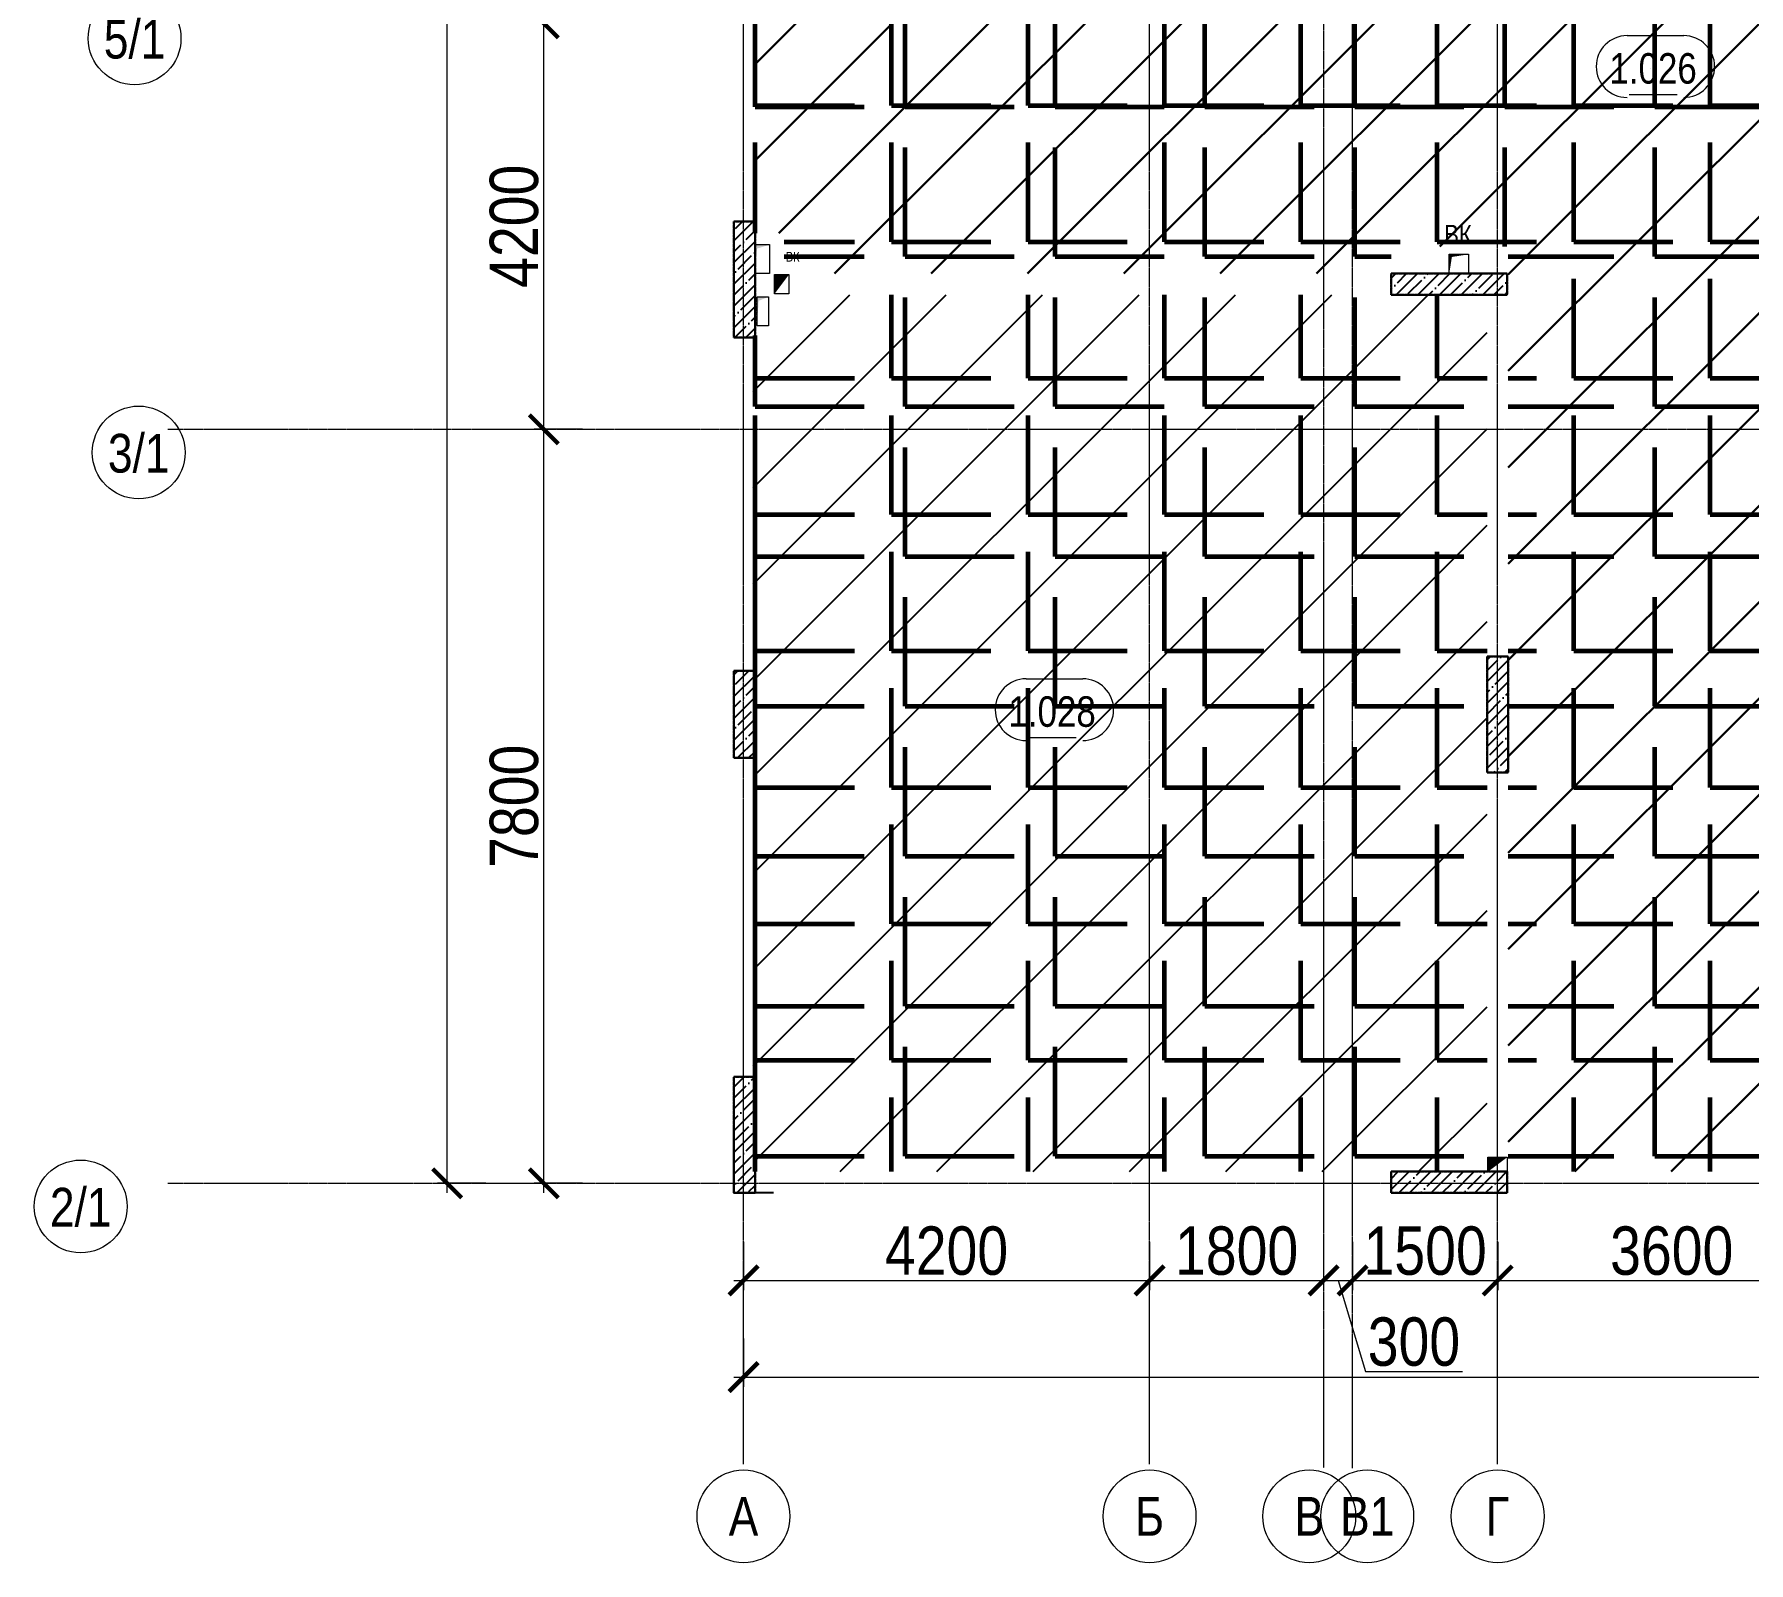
# Model space of a CAD drawing. Header units: millimetres. Extents: x -65509 to 912790, y 446 to 713294.
# Drawn here: x -7455 to 10276, y 446 to 16257 of the extents above; entities that cross this region are included whole.
import ezdxf
from ezdxf.enums import TextEntityAlignment as Align

# ---------------------------------------------------------------- set-up
doc = ezdxf.new("R2010")
doc.units = ezdxf.units.MM
doc.linetypes.add('CENTER2', pattern=[28.575, 19.05, -3.175, 3.175, -3.175])
doc.linetypes.add('HIDDEN2', pattern=[4.7625, 3.175, -1.5875])
doc.layers.get('Defpoints').update_dxf_attribs({"color": 250})
doc.layers.add('1.1) Нал. пол 1 вып. классы в 1 блоке', color=5, linetype='Continuous')
for name, color, linetype, lineweight in [('8.1) Нал. пол 8 вып.', 190, 'Continuous', 30), ('8.2) Линолеум 8 вып', 90, 'Continuous', 60), ('9.1) Линолеум 9  9.2 Инв', 3, 'Continuous', 60), ('АР_Area', 250, 'Continuous', 5), ('АР_Колонны', 250, 'Continuous', 30), ('АР_Стены ЖБ', 250, 'Continuous', 35), ('АР_Штриховка', 250, 'Continuous', 0), ('ВК_Шахты', 250, 'Continuous', 9), ('КМ_Фахверки_марка', 250, 'Continuous', 25), ('КМ_Фахверки_марка для кладочных', 250, 'Continuous', 25), ('Марка окна', 250, 'Continuous', 25), ('ОВ_Отопление', 250, 'Continuous', 5), ('РД_Оси_100', 250, 'Continuous', 0), ('РД_Оси_размер', 250, 'Continuous', 0), ('РД_Размеры КП', 250, 'Continuous', 25)]:
    doc.layers.add(name, color=color, linetype=linetype, lineweight=lineweight)
doc.styles.add('style1', font='ARIALN.TTF')
doc.styles.add('ккк', font='isocpeur.ttf', dxfattribs={"width": 0.85, "oblique": 15})
doc.dimstyles.new('Dim100_ареал', dxfattribs={"dimscale": 100, "dimtxt": 2.5, "dimasz": 1, "dimexe": 1, "dimexo": 1, "dimgap": 0.5, "dimtad": 1, "dimzin": 12, "dimdsep": 46, "dimtxsty": 'style1', "dimblk": 'ARCHTICK', "dimcen": 1, "dimdle": 1, "dimclrd": 256, "dimclre": 256, "dimaunit": 1, "dimadec": 0, "dimazin": 3, "dimtfac": 1, "dimtmove": 1, "dimatfit": 3, "dimldrblk": 'OPEN30', "dimfxl": 4, "dimfxlon": 1, "dimtolj": 1, "dimtzin": 0, "dimlwd": 9, "dimlwe": 9, "dimarcsym": 0})
pattern_1 = [(45, (-120, -9128.87), (-112.2532, 112.2532), []), (45, (-7.75, -9128.87), (-112.2532, 112.2532), [198.4375, -39.6875, 0, -39.6875])]
pattern_2 = [(45, (-120, -9128.87), (-112.2532, 112.2532), []), (45, (-7.75, -9128.87), (-112.2532, 112.2532), [198.4375, -39.6875, 0, -39.6875])]
pattern_3 = [(0, (0, 0), (0, 1550.67), [1127.76, -422.91]), (90, (0, 0), (-1550.67, 9e-14), [1127.76, -422.91])]
pattern_4 = [(0, (0, 0), (0, 1410.97), [1026.16, -384.81]), (90, (0, 0), (-1410.97, 9e-14), [1026.16, -384.81])]

# ---------------------------------------------------------------- blocks, each defined once
blk = doc.blocks.new('otv')
at = {"linetype": 'Continuous'}
blk.add_lwpolyline([(0, -1), (0, 0), (1, 0), (1, -1)], close=True, dxfattribs=at)
blk.add_solid([(0, -1), (0, 0), (0.135, -0.137), (1, 0)], dxfattribs=at)
blk = doc.blocks.new('otv_в_стене')
at = {"linetype": 'Continuous'}
blk.add_lwpolyline([(0, -1), (0, 0), (1, 0), (1, -1)], close=True, dxfattribs=at)
blk.add_solid([(0, -1), (0, 0), (0.5, -0.5), (1, 0)], dxfattribs=at)
blk = doc.blocks.new('_ArchTick')
at = {"color": 0, "linetype": 'ByBlock', "const_width": 0.15}
blk.add_lwpolyline([(-0.5, -0.5), (0.5, 0.5)], dxfattribs=at)
blk = doc.blocks.new('*D73')
at = {"layer": 'Defpoints', "color": 0, "transparency": 16777216}
for p in [(1195653, 135908), (1199853, 135908), (1199853, 134908)]:
    blk.add_point(p, dxfattribs=at)
at = {"layer": 'РД_Оси_размер', "lineweight": 9, "transparency": 16777216}
for p, q in [((1195653, 135308), (1195653, 134808)), ((1199853, 135308), (1199853, 134808)), ((1195553, 134908), (1199953, 134908))]:
    blk.add_line(p, q, dxfattribs=at)
at = {"layer": 'РД_Оси_размер', "lineweight": 9, "transparency": 16777216, "xscale": 300, "yscale": 300, "zscale": 300, "rotation": 180}
blk.add_blockref('_ArchTick', (1195653, 134908), dxfattribs=at)
at = {"layer": 'РД_Оси_размер', "lineweight": 9, "transparency": 16777216, "xscale": 300, "yscale": 300, "zscale": 300}
blk.add_blockref('_ArchTick', (1199853, 134908), dxfattribs=at)
at = {"layer": 'РД_Оси_размер', "color": 0, "transparency": 16777216, "insert": (1197753, 135213), "char_height": 500, "attachment_point": 5, "style": 'style1'}
blk.add_mtext('\\A1;4200', dxfattribs=at)
blk = doc.blocks.new('_Open30')
at = {"color": 0, "linetype": 'ByBlock', "lineweight": -2}
for p, q in [((-1, 0.268), (0, 0)), ((0, 0), (-1, -0.268)), ((0, 0), (-1, 0))]:
    blk.add_line(p, q, dxfattribs=at)
blk = doc.blocks.new('A-iden')
at = {"linetype": 'Continuous', "lineweight": 5}
blk.add_circle((0, -4), 3, dxfattribs=at)
at = {"color": 0, "linetype": 'Continuous', "lineweight": 20, "style": 'ккк', "width": 0.85}
blk.add_attdef('ID', text='', height=8, dxfattribs=at).set_placement((0.31, -3.85), align=Align.MIDDLE_CENTER)
blk = doc.blocks.new('*D45')
at = {"layer": 'Defpoints', "color": 0, "transparency": 16777216}
for p in [(1199853, 135908), (1201653, 135908), (1201653, 134908)]:
    blk.add_point(p, dxfattribs=at)
at = {"layer": 'РД_Оси_размер', "lineweight": 9, "transparency": 16777216}
for p, q in [((1199853, 135308), (1199853, 134808)), ((1201653, 135308), (1201653, 134808)), ((1199753, 134908), (1201753, 134908))]:
    blk.add_line(p, q, dxfattribs=at)
at = {"layer": 'РД_Оси_размер', "lineweight": 9, "transparency": 16777216, "xscale": 300, "yscale": 300, "zscale": 300, "rotation": 180}
blk.add_blockref('_ArchTick', (1199853, 134908), dxfattribs=at)
at = {"layer": 'РД_Оси_размер', "lineweight": 9, "transparency": 16777216, "xscale": 300, "yscale": 300, "zscale": 300}
blk.add_blockref('_ArchTick', (1201653, 134908), dxfattribs=at)
at = {"layer": 'РД_Оси_размер', "color": 0, "transparency": 16777216, "insert": (1200753, 135213), "char_height": 500, "attachment_point": 5, "style": 'style1'}
blk.add_mtext('\\A1;1800', dxfattribs=at)
blk = doc.blocks.new('*D46')
at = {"layer": 'Defpoints', "color": 0, "transparency": 16777216}
for p in [(1201653, 135908), (1201953, 135908), (1201953, 134908)]:
    blk.add_point(p, dxfattribs=at)
at = {"layer": 'РД_Оси_размер', "lineweight": 9, "transparency": 16777216}
for p, q in [((1201653, 135308), (1201653, 134808)), ((1201953, 135308), (1201953, 134808)), ((1201553, 134908), (1202053, 134908)), ((1201803, 134908), (1202085, 133967)), ((1202085, 133967), (1203090, 133967))]:
    blk.add_line(p, q, dxfattribs=at)
at = {"layer": 'РД_Оси_размер', "lineweight": 9, "transparency": 16777216, "xscale": 300, "yscale": 300, "zscale": 300, "rotation": 180}
blk.add_blockref('_ArchTick', (1201653, 134908), dxfattribs=at)
at = {"layer": 'РД_Оси_размер', "lineweight": 9, "transparency": 16777216, "xscale": 300, "yscale": 300, "zscale": 300}
blk.add_blockref('_ArchTick', (1201953, 134908), dxfattribs=at)
at = {"layer": 'РД_Оси_размер', "color": 0, "transparency": 16777216, "insert": (1202587, 134272), "char_height": 500, "attachment_point": 5, "style": 'style1'}
blk.add_mtext('\\A1;300', dxfattribs=at)
blk = doc.blocks.new('*D47')
at = {"layer": 'Defpoints', "color": 0, "transparency": 16777216}
for p in [(1201953, 135908), (1203453, 135908), (1203453, 134908)]:
    blk.add_point(p, dxfattribs=at)
at = {"layer": 'РД_Оси_размер', "lineweight": 9, "transparency": 16777216}
for p, q in [((1201953, 135308), (1201953, 134808)), ((1203453, 135308), (1203453, 134808)), ((1201853, 134908), (1203553, 134908))]:
    blk.add_line(p, q, dxfattribs=at)
at = {"layer": 'РД_Оси_размер', "lineweight": 9, "transparency": 16777216, "xscale": 300, "yscale": 300, "zscale": 300, "rotation": 180}
blk.add_blockref('_ArchTick', (1201953, 134908), dxfattribs=at)
at = {"layer": 'РД_Оси_размер', "lineweight": 9, "transparency": 16777216, "xscale": 300, "yscale": 300, "zscale": 300}
blk.add_blockref('_ArchTick', (1203453, 134908), dxfattribs=at)
at = {"layer": 'РД_Оси_размер', "color": 0, "transparency": 16777216, "insert": (1202703, 135213), "char_height": 500, "attachment_point": 5, "style": 'style1'}
blk.add_mtext('\\A1;1500', dxfattribs=at)
blk = doc.blocks.new('*D48')
at = {"layer": 'Defpoints', "color": 0, "transparency": 16777216}
for p in [(1203453, 135908), (1207053, 135908), (1207053, 134908)]:
    blk.add_point(p, dxfattribs=at)
at = {"layer": 'РД_Оси_размер', "lineweight": 9, "transparency": 16777216}
for p, q in [((1203453, 135308), (1203453, 134808)), ((1207053, 135308), (1207053, 134808)), ((1203353, 134908), (1207153, 134908))]:
    blk.add_line(p, q, dxfattribs=at)
at = {"layer": 'РД_Оси_размер', "lineweight": 9, "transparency": 16777216, "xscale": 300, "yscale": 300, "zscale": 300, "rotation": 180}
blk.add_blockref('_ArchTick', (1203453, 134908), dxfattribs=at)
at = {"layer": 'РД_Оси_размер', "lineweight": 9, "transparency": 16777216, "xscale": 300, "yscale": 300, "zscale": 300}
blk.add_blockref('_ArchTick', (1207053, 134908), dxfattribs=at)
at = {"layer": 'РД_Оси_размер', "color": 0, "transparency": 16777216, "insert": (1205253, 135213), "char_height": 500, "attachment_point": 5, "style": 'style1'}
blk.add_mtext('\\A1;3600', dxfattribs=at)
blk = doc.blocks.new('*D62')
at = {"layer": 'Defpoints', "color": 0, "transparency": 16777216}
for p in [(1193587, 143713), (1194587, 143713), (1194322, 135913)]:
    blk.add_point(p, dxfattribs=at)
at = {"layer": 'РД_Оси_размер', "lineweight": 9, "transparency": 16777216}
for p, q in [((1193587, 135813), (1193587, 143813)), ((1193987, 143713), (1193487, 143713)), ((1193987, 135913), (1193487, 135913))]:
    blk.add_line(p, q, dxfattribs=at)
at = {"layer": 'РД_Оси_размер', "lineweight": 9, "transparency": 16777216, "xscale": 300, "yscale": 300, "zscale": 300}
for p, rotation in [((1193587, 143713), 90), ((1193587, 135913), 270)]:
    blk.add_blockref('_ArchTick', p, dxfattribs=dict(at, rotation=rotation))
at = {"layer": 'РД_Оси_размер', "color": 0, "transparency": 16777216, "insert": (1193282, 139813), "char_height": 500, "attachment_point": 5, "rotation": 90, "style": 'style1'}
blk.add_mtext('\\A1;7800', dxfattribs=at)
blk = doc.blocks.new('*D63')
at = {"layer": 'Defpoints', "color": 0, "transparency": 16777216}
for p in [(1193587, 147913), (1194587, 147913), (1194587, 143713)]:
    blk.add_point(p, dxfattribs=at)
at = {"layer": 'РД_Оси_размер', "lineweight": 9, "transparency": 16777216}
for p, q in [((1193987, 147913), (1193487, 147913)), ((1193587, 143613), (1193587, 148013)), ((1193987, 143713), (1193487, 143713))]:
    blk.add_line(p, q, dxfattribs=at)
at = {"layer": 'РД_Оси_размер', "lineweight": 9, "transparency": 16777216, "xscale": 300, "yscale": 300, "zscale": 300}
for p, rotation in [((1193587, 147913), 90), ((1193587, 143713), 270)]:
    blk.add_blockref('_ArchTick', p, dxfattribs=dict(at, rotation=rotation))
at = {"layer": 'РД_Оси_размер', "color": 0, "transparency": 16777216, "insert": (1193282, 145813), "char_height": 500, "attachment_point": 5, "rotation": 90, "style": 'style1'}
blk.add_mtext('\\A1;4200', dxfattribs=at)
blk = doc.blocks.new('*D64')
at = {"layer": 'Defpoints', "color": 0, "transparency": 16777216}
for p in [(1193587, 148813), (1194587, 148813), (1194587, 147913)]:
    blk.add_point(p, dxfattribs=at)
at = {"layer": 'РД_Оси_размер', "lineweight": 9, "transparency": 16777216}
for p, q in [((1193157, 148492), (1193157, 149497)), ((1193987, 148813), (1193487, 148813)), ((1193587, 147813), (1193587, 148913)), ((1193587, 148363), (1193157, 148492)), ((1193987, 147913), (1193487, 147913))]:
    blk.add_line(p, q, dxfattribs=at)
at = {"layer": 'РД_Оси_размер', "lineweight": 9, "transparency": 16777216, "xscale": 300, "yscale": 300, "zscale": 300}
for p, rotation in [((1193587, 148813), 90), ((1193587, 147913), 270)]:
    blk.add_blockref('_ArchTick', p, dxfattribs=dict(at, rotation=rotation))
at = {"layer": 'РД_Оси_размер', "color": 0, "transparency": 16777216, "insert": (1192852, 148995), "char_height": 500, "attachment_point": 5, "rotation": 90, "style": 'style1'}
blk.add_mtext('\\A1;900', dxfattribs=at)
blk = doc.blocks.new('*D92')
at = {"layer": 'Defpoints', "color": 0, "transparency": 16777216}
for p in [(1192587, 186313), (1194587, 186313), (1194587, 135913)]:
    blk.add_point(p, dxfattribs=at)
at = {"layer": 'РД_Оси_размер', "lineweight": 9, "transparency": 16777216}
for p, q in [((1192587, 135813), (1192587, 186413)), ((1192987, 186313), (1192487, 186313)), ((1192987, 135913), (1192487, 135913))]:
    blk.add_line(p, q, dxfattribs=at)
at = {"layer": 'РД_Оси_размер', "lineweight": 9, "transparency": 16777216, "xscale": 300, "yscale": 300, "zscale": 300}
for p, rotation in [((1192587, 186313), 90), ((1192587, 135913), 270)]:
    blk.add_blockref('_ArchTick', p, dxfattribs=dict(at, rotation=rotation))
at = {"layer": 'РД_Оси_размер', "color": 0, "transparency": 16777216, "insert": (1192282, 161113), "char_height": 500, "attachment_point": 5, "rotation": 90, "style": 'style1'}
blk.add_mtext('\\A1;50400', dxfattribs=at)
blk = doc.blocks.new('*D97')
at = {"layer": 'Defpoints', "color": 0, "transparency": 16777216}
for p in [(1195653, 135908), (1223253, 135908), (1223253, 133908)]:
    blk.add_point(p, dxfattribs=at)
at = {"layer": 'РД_Оси_размер', "lineweight": 9, "transparency": 16777216}
for p, q in [((1195653, 134308), (1195653, 133808)), ((1223253, 134308), (1223253, 133808)), ((1195553, 133908), (1223353, 133908))]:
    blk.add_line(p, q, dxfattribs=at)
at = {"layer": 'РД_Оси_размер', "lineweight": 9, "transparency": 16777216, "xscale": 300, "yscale": 300, "zscale": 300, "rotation": 180}
blk.add_blockref('_ArchTick', (1195653, 133908), dxfattribs=at)
at = {"layer": 'РД_Оси_размер', "lineweight": 9, "transparency": 16777216, "xscale": 300, "yscale": 300, "zscale": 300}
blk.add_blockref('_ArchTick', (1223253, 133908), dxfattribs=at)
at = {"layer": 'РД_Оси_размер', "color": 0, "transparency": 16777216, "insert": (1209453, 134213), "char_height": 500, "attachment_point": 5, "style": 'style1'}
blk.add_mtext('\\A1;27600', dxfattribs=at)
blk = doc.blocks.new('MOK-МаркаПом_овал_ареал')
for p, q in [((-2.99, 3.76), (3.52, 3.76)), ((-2.75, -3), (2.75, -3))]:
    blk.add_line(p, q)
for centre, radius, start, end in [((-2.99, 0.21), 3.55, 90, 270), ((3.52, 0.21), 3.55, 270, 90), ((-7.41, 0), 7.16, 0, 0.001)]:
    blk.add_arc(centre, radius, start, end)
at = {"color": 0, "style": 'style1'}
blk.add_attdef('АР-ПОМЕЩЕНИЕ:НОМЕР', text='', height=3, dxfattribs=at).set_placement((0.26, 0), align=Align.MIDDLE)
blk = doc.blocks.new('оси_рен')
at = {"layer": 'РД_Оси_100', "color": 251, "linetype": 'CENTER2', "true_color": 0x636466}
for p, q in [((1195652.916, 135558.25), (1195652.916, 223268.25)), ((1199852.916, 135558.25), (1199852.916, 223268.25)), ((1189697.958, 143713.25), (1225207.916, 143713.25)), ((1195652.916, 133007.755), (1195652.916, 138964.071)), ((1199852.916, 133007.755), (1199852.916, 138964.071)), ((1189697.958, 135913.25), (1225207.916, 135913.25))]:
    blk.add_line(p, q, dxfattribs=at)
for points in [[(1201652.916, 223268.25), (1201652.916, 135558.25)], [(1201952.916, 135558.25), (1201952.916, 223268.25)], [(1203452.916, 135558.25), (1203452.916, 223268.25)], [(1201652.916, 138964.071), (1201652.916, 132968.195)], [(1201952.916, 132966.924), (1201952.916, 138964.071)], [(1203452.916, 133007.755), (1203452.916, 138964.071)]]:
    blk.add_lwpolyline(points, dxfattribs=at)
at = {"layer": 'РД_Оси_100', "color": 251, "true_color": 0x636466}
ref = blk.add_blockref('A-iden', (1189355.316, 148396.618), dxfattribs=dict(at, xscale=160, yscale=160))
ref.add_attrib('ID', '5/1', dxfattribs={"layer": '0', "linetype": 'Continuous', "height": 400, "style": 'style1'}).set_placement((1189355.316, 147756.618), align=Align.MIDDLE)
ref = blk.add_blockref('A-iden', (1189397.958, 144113.25), dxfattribs=dict(at, xscale=160, yscale=160))
ref.add_attrib('ID', '3/1', dxfattribs={"layer": '0', "linetype": 'Continuous', "height": 400, "style": 'style1'}).set_placement((1189397.958, 143473.25), align=Align.MIDDLE)
ref = blk.add_blockref('A-iden', (1188797.958, 136313.25), dxfattribs=dict(at, xscale=160, yscale=160))
ref.add_attrib('ID', '2/1', dxfattribs={"layer": '0', "linetype": 'Continuous', "height": 400, "style": 'style1'}).set_placement((1188797.958, 135673.25), align=Align.MIDDLE)
ref = blk.add_blockref('A-iden', (1195652.916, 133107.755), dxfattribs=dict(at, xscale=160, yscale=160))
ref.add_attrib('ID', 'А', dxfattribs={"layer": '0', "linetype": 'Continuous', "height": 400, "style": 'style1'}).set_placement((1195652.916, 132467.755), align=Align.MIDDLE)
ref = blk.add_blockref('A-iden', (1199852.916, 133107.755), dxfattribs=dict(at, xscale=160, yscale=160))
ref.add_attrib('ID', 'Б', dxfattribs={"layer": '0', "linetype": 'Continuous', "height": 400, "style": 'style1'}).set_placement((1199852.916, 132467.755), align=Align.MIDDLE)
ref = blk.add_blockref('A-iden', (1201504.016, 133107.755), dxfattribs=dict(at, xscale=160, yscale=160))
ref.add_attrib('ID', 'В', dxfattribs={"layer": '0', "linetype": 'Continuous', "height": 400, "style": 'style1'}).set_placement((1201504.016, 132467.755), align=Align.MIDDLE)
ref = blk.add_blockref('A-iden', (1202104.016, 133107.755), dxfattribs=dict(at, xscale=160, yscale=160))
ref.add_attrib('ID', 'В1', dxfattribs={"layer": '0', "linetype": 'Continuous', "height": 400, "style": 'style1'}).set_placement((1202104.016, 132467.755), align=Align.MIDDLE)
ref = blk.add_blockref('A-iden', (1203453.649, 133107.755), dxfattribs=dict(at, xscale=160, yscale=160))
ref.add_attrib('ID', 'Г', dxfattribs={"layer": '0', "linetype": 'Continuous', "height": 400, "style": 'style1'}).set_placement((1203453.649, 132467.755), align=Align.MIDDLE)
at = {"layer": 'РД_Оси_размер', "color": 251, "true_color": 0x636466}
for base, p1, p2, picture, middle in [((1192587.313, 186313.25), (1194587.313, 135913.25), (1194587.313, 186313.25), '*D92', (1192282.026, 161113.25)), ((1193587.313, 148813.25), (1194587.313, 147913.25), (1194587.313, 148813.25), '*D64', (1192851.74, 148542.336)), ((1193587.313, 147913.25), (1194587.313, 143713.25), (1194587.313, 147913.25), '*D63', (1193282.026, 145813.25)), ((1193587.313, 143713.25), (1194322.006, 135913.25), (1194587.313, 143713.25), '*D62', (1193282.026, 139813.25))]:
    dim = blk.add_linear_dim(base=base, p1=p1, p2=p2, angle=90, dimstyle='Dim100_ареал', override={"dimtxt": 5, "dimasz": 3}, dxfattribs=at)
    dim.commit()
    dim.dimension.update_dxf_attribs({"geometry": picture, "text_midpoint": middle})
for base, p1, p2, picture, middle in [((1199852.916, 134907.755), (1195652.916, 135907.755), (1199852.916, 135907.755), '*D73', (1197752.916, 135213.041)), ((1223252.916, 133907.755), (1195652.916, 135907.755), (1223252.916, 135907.755), '*D97', (1209452.916, 134213.041)), ((1201652.916, 134907.755), (1199852.916, 135907.755), (1201652.916, 135907.755), '*D45', (1200752.916, 135213.041)), ((1201952.916, 134907.755), (1201652.916, 135907.755), (1201952.916, 135907.755), '*D46', (1202135.173, 134272.182)), ((1203452.916, 134907.755), (1201952.916, 135907.755), (1203452.916, 135907.755), '*D47', (1202702.916, 135213.041)), ((1207052.916, 134907.755), (1203452.916, 135907.755), (1207052.916, 135907.755), '*D48', (1205252.916, 135213.041))]:
    dim = blk.add_linear_dim(base=base, p1=p1, p2=p2, dimstyle='Dim100_ареал', override={"dimtxt": 5, "dimasz": 3}, dxfattribs=at)
    dim.commit()
    dim.dimension.update_dxf_attribs({"geometry": picture, "text_midpoint": middle})

msp = doc.modelspace()

# ---------------------------------------------------------------- hatches: boundary and pattern name
at = {"layer": '1.1) Нал. пол 1 вып. классы в 1 блоке'}
h = msp.add_hatch(dxfattribs=at)
h.set_pattern_fill('ANSI31', color=256, scale=222)
h.set_pattern_definition([(45, (-1580685.86, 128462.9), (-498.4042, 498.4042), [])])
h.paths.add_polyline_path([(7570, 12721.13), (7570, 13561.13), (6580, 13561.13), (300, 13561.13), (300, 13141.13), (0, 13141.13), (0, 13121.13), (-20, 12971.13), (-20, 11771.13), (-20, 10871.13), (-20, 9671.13), (0, 9671.13), (0, 8771.13), (-20, 5471.13), (0, 5471.13), (0, 4491.13), (6580, 4491.13), (7570, 4491.13), (7570, 8621.13), (7570, 9821.13)], flags=17)
at = {"layer": '8.1) Нал. пол 8 вып.'}
h = msp.add_hatch(dxfattribs=at)
h.set_pattern_fill('ANSI31', color=256, scale=222)
h.paths.add_polyline_path([(27380, 16871.13), (26680, 16871.13), (26680, 17171.13), (25579.999, 17171.13), (22279.999, 17171.13), (20080, 17171.13), (20080, 16471.13), (20080, 16271.13), (20080, 12281.13), (20780, 12281.13), (23680, 12281.13), (25800.609, 12281.13), (25800.609, 12571.13), (26680, 12571.13), (26680, 12571.13), (27380, 12571.13)])
h.paths.add_polyline_path([(20080, 16271.13), (12080, 16271.13), (12080, 12281.13), (20080, 12281.13)])
h.paths.add_polyline_path([(12070, 16271.13), (11180, 16271.13), (11180, 16471.13), (11180, 18671.13), (11180, 18871.13), (11180, 20171.13), (11180, 24571.13), (11179.963, 24810.416), (12070, 24811.641), (12070, 27751.129), (11270, 27751.13), (11149.997, 27751.131), (11149.997, 29551.13), (8510.001, 29551.13), (8510.001, 27751.13), (7790, 27751.13), (7790, 17681.13), (7790, 17461.125), (7790, 13771.13), (7780, 13561.13), (7790, 13561.13), (7790, 12721.13), (7790, 9821.13), (7790, 8621.13), (7790, 4491.13), (12070, 4491.13), (12070, 10741.13), (11879.262, 10741.13), (11880.161, 11131.161), (12070, 11131.077)])
h.paths.add_polyline_path([(7790, 17461.125), (0, 17461.125), (0, 14201.13), (300, 14201.13), (300, 13781.13), (6580, 13781.13), (6580, 14061.13), (7790, 14061.13)])
h.paths.add_polyline_path([(11796.198, 10468.463), (11989.24, 10468.463), (11989.24, 10678.763), (11796.198, 10678.763)], flags=24)
at = {"layer": '8.2) Линолеум 8 вып'}
h = msp.add_hatch(dxfattribs=at)
h.set_pattern_fill('ANGLE', color=256, scale=222)
h.set_pattern_definition(pattern_3)
h.paths.add_polyline_path([(27380, 16871.13), (26680, 16871.13), (26680, 17171.13), (25579.999, 17171.13), (22279.999, 17171.13), (20080, 17171.13), (20080, 16471.13), (20080, 16271.13), (20080, 12281.13), (20780, 12281.13), (23680, 12281.13), (25800.609, 12281.13), (25800.609, 12571.13), (26680, 12571.13), (26680, 12571.13), (27380, 12571.13)])
h.paths.add_polyline_path([(20080, 16271.13), (12080, 16271.13), (12080, 12281.13), (20080, 12281.13)])
h.paths.add_polyline_path([(12070, 16271.13), (11180, 16271.13), (11180, 16471.13), (11180, 18671.13), (11180, 18871.13), (11180, 20171.13), (11180, 24571.13), (11179.963, 24810.416), (12070, 24811.641), (12070, 27751.129), (11270, 27751.13), (11149.997, 27751.131), (11149.997, 29551.13), (8510.001, 29551.13), (8510.001, 27751.13), (7790, 27751.13), (7790, 17681.13), (7790, 17461.125), (7790, 13771.13), (7780, 13561.13), (7790, 13561.13), (7790, 12721.13), (7790, 9821.13), (7790, 8621.13), (7790, 4491.13), (12070, 4491.13), (12070, 10741.13), (11879.262, 10741.13), (11880.161, 11131.161), (12070, 11131.077)])
h.paths.add_polyline_path([(7790, 17461.125), (0, 17461.125), (0, 14201.13), (300, 14201.13), (300, 13781.13), (6580, 13781.13), (6580, 14061.13), (7790, 14061.13)])
h.paths.add_polyline_path([(11796.198, 10468.463), (11989.24, 10468.463), (11989.24, 10678.763), (11796.198, 10678.763)], flags=24)
h = msp.add_hatch(dxfattribs=at)
h.set_pattern_fill('ANGLE', color=256, scale=222)
h.set_pattern_definition(pattern_3)
h.paths.add_polyline_path([(7570, 12721.13), (7570, 13561.13), (6580, 13561.13), (300, 13561.13), (300, 13141.13), (0, 13141.13), (0, 13121.13), (-20, 12971.13), (-20, 11771.13), (-20, 10871.13), (-20, 9671.13), (0, 9671.13), (0, 8771.13), (-20, 5471.13), (0, 5471.13), (0, 4491.13), (6580, 4491.13), (7570, 4491.13), (7570, 8621.13), (7570, 9821.13)], flags=17)
at = {"layer": '9.1) Линолеум 9  9.2 Инв'}
h = msp.add_hatch(dxfattribs=at)
h.set_pattern_fill('ANGLE', color=256, scale=202)
h.set_pattern_definition(pattern_4)
h.paths.add_polyline_path([(27380, 16871.13), (26680, 16871.13), (26680, 17171.13), (25579.999, 17171.13), (22279.999, 17171.13), (20080, 17171.13), (20080, 16471.13), (20080, 16271.13), (20080, 12281.13), (20780, 12281.13), (23680, 12281.13), (25800.609, 12281.13), (25800.609, 12571.13), (26680, 12571.13), (26680, 12571.13), (27380, 12571.13)])
h.paths.add_polyline_path([(20080, 16271.13), (12080, 16271.13), (12080, 12281.13), (20080, 12281.13)])
h.paths.add_polyline_path([(12070, 16271.13), (11180, 16271.13), (11180, 16471.13), (11180, 18671.13), (11180, 18871.13), (11180, 20171.13), (11180, 24571.13), (11179.963, 24810.416), (12070, 24811.641), (12070, 27751.129), (11270, 27751.13), (11149.997, 27751.131), (11149.997, 29551.13), (8510.001, 29551.13), (8510.001, 27751.13), (7790, 27751.13), (7790, 17681.13), (7790, 17461.125), (7790, 13771.13), (7780, 13561.13), (7790, 13561.13), (7790, 12721.13), (7790, 9821.13), (7790, 8621.13), (7790, 4491.13), (12070, 4491.13), (12070, 10741.13), (11879.262, 10741.13), (11880.161, 11131.161), (12070, 11131.077)])
h.paths.add_polyline_path([(7790, 17461.125), (0, 17461.125), (0, 14201.13), (300, 14201.13), (300, 13781.13), (6580, 13781.13), (6580, 14061.13), (7790, 14061.13)])
h.paths.add_polyline_path([(11796.198, 10468.463), (11989.24, 10468.463), (11989.24, 10678.763), (11796.198, 10678.763)], flags=24)
h = msp.add_hatch(dxfattribs=at)
h.set_pattern_fill('ANGLE', color=256, scale=202)
h.set_pattern_definition(pattern_4)
h.paths.add_polyline_path([(7570, 12721.13), (7570, 13561.13), (6580, 13561.13), (300, 13561.13), (300, 13141.13), (0, 13141.13), (0, 13121.13), (-20, 12971.13), (-20, 11771.13), (-20, 10871.13), (-20, 9671.13), (0, 9671.13), (0, 8771.13), (-20, 5471.13), (0, 5471.13), (0, 4491.13), (6580, 4491.13), (7570, 4491.13), (7570, 8621.13), (7570, 9821.13)], flags=17)
at = {"layer": 'АР_Штриховка', "linetype": 'Continuous', "lineweight": 25}
h = msp.add_hatch(dxfattribs=at)
h.set_pattern_fill('ANSI35', color=256, scale=25, style=0)
h.set_pattern_definition(pattern_1)
h.paths.add_polyline_path([(-220, 13121.13), (0, 13121.13), (0, 14321.13), (-220, 14321.13)], flags=0)
h = msp.add_hatch(dxfattribs=at)
h.set_pattern_fill('ANSI35', color=256, scale=25, style=0)
h.set_pattern_definition(pattern_2)
h.paths.add_polyline_path([(7780, 13561.13), (7780, 13781.13), (6580, 13781.13), (6580, 13561.13)], flags=0)
h = msp.add_hatch(dxfattribs=at)
h.set_pattern_fill('ANSI35', color=256, scale=25, style=0)
h.set_pattern_definition([(45, (-120, -9128.87), (-112.2532, 112.2532), []), (45, (-7.75, -9128.87), (-112.2532, 112.2532), [198.4375, -39.6875, 0, -39.6875])])
h.paths.add_polyline_path([(7790, 9821.13), (7570, 9821.13), (7570, 8621.13), (7790, 8621.13)], flags=0)
h = msp.add_hatch(dxfattribs=at)
h.set_pattern_fill('ANSI35', color=256, scale=25, style=0)
h.set_pattern_definition(pattern_1)
h.paths.add_polyline_path([(-220, 8771.13), (0, 8771.13), (0, 9671.13), (-220, 9671.13)], flags=0)
h = msp.add_hatch(dxfattribs=at)
h.set_pattern_fill('ANSI35', color=256, scale=25, style=0)
h.set_pattern_definition(pattern_1)
h.paths.add_polyline_path([(-220, 4271.13), (0, 4271.13), (0, 5471.13), (-220, 5471.13)], flags=0)
h = msp.add_hatch(dxfattribs=at)
h.set_pattern_fill('ANSI35', color=256, scale=25, style=0)
h.set_pattern_definition(pattern_2)
h.paths.add_polyline_path([(7780, 4271.13), (7780, 4491.13), (6580, 4491.13), (6580, 4271.13)], flags=0)

# ---------------------------------------------------------------- linework, layer by layer
at = {"layer": 'АР_Колонны', "linetype": 'HIDDEN2', "lineweight": 25}
for p, q in [((-220, 14321.13), (0, 14321.13)), ((-220, 13121.13), (-220, 14321.13)), ((0, 14321.13), (0, 13121.13)), ((6580, 13781.13), (7780, 13781.13)), ((6580, 13561.13), (6580, 13781.13)), ((7780, 13781.13), (7780, 13561.13)), ((7780, 13561.13), (6580, 13561.13)), ((0, 13121.13), (-220, 13121.13)), ((7570, 9821.13), (7790, 9821.13)), ((7570, 8621.13), (7570, 9821.13)), ((7790, 9821.13), (7790, 8621.13)), ((-220, 9671.13), (0, 9671.13)), ((-220, 8771.13), (-220, 9671.13)), ((0, 9671.13), (0, 8771.13)), ((0, 8771.13), (-220, 8771.13)), ((7790, 8621.13), (7570, 8621.13)), ((-220, 5471.13), (0, 5471.13)), ((-220, 4271.13), (-220, 5471.13)), ((0, 5471.13), (0, 4271.13)), ((6580, 4491.13), (7780, 4491.13)), ((6580, 4271.13), (6580, 4491.13)), ((7780, 4491.13), (7780, 4271.13)), ((0, 4271.13), (-220, 4271.13)), ((7780, 4271.13), (6580, 4271.13))]:
    msp.add_line(p, q, dxfattribs=at)
at = {"layer": 'АР_Колонны', "linetype": 'Continuous', "lineweight": 25}
for p, q in [((0, 14321.13), (-220, 14321.13)), ((-220, 14321.13), (-220, 13121.13)), ((0, 13121.13), (0, 14321.13)), ((6580, 13781.13), (6580, 13561.13)), ((7780, 13781.13), (6580, 13781.13)), ((7780, 13561.13), (7780, 13781.13)), ((6580, 13561.13), (7780, 13561.13)), ((-220, 13121.13), (0, 13121.13)), ((7570, 9821.13), (7570, 8621.13)), ((7790, 9821.13), (7570, 9821.13)), ((7790, 8621.13), (7790, 9821.13)), ((0, 9671.13), (-220, 9671.13)), ((-220, 9671.13), (-220, 8771.13)), ((0, 8771.13), (0, 9671.13)), ((-220, 8771.13), (0, 8771.13)), ((7570, 8621.13), (7790, 8621.13)), ((0, 5471.13), (-220, 5471.13)), ((-220, 5471.13), (-220, 4271.13)), ((0, 4271.13), (0, 5471.13)), ((6580, 4491.13), (6580, 4271.13)), ((7780, 4491.13), (6580, 4491.13)), ((7780, 4271.13), (7780, 4491.13)), ((-220, 4271.13), (0, 4271.13)), ((6580, 4271.13), (7780, 4271.13))]:
    msp.add_line(p, q, dxfattribs=at)
at = {"layer": 'АР_Стены ЖБ', "linetype": 'Continuous', "lineweight": 25}
for p, q in [((0, 14321.13), (-220, 14321.13)), ((-220, 14321.13), (-220, 13121.13)), ((0, 13121.13), (0, 14321.13)), ((7780, 13781.13), (6580, 13781.13)), ((6580, 13781.13), (6580, 13561.13)), ((7780, 13561.13), (7780, 13781.13)), ((6580, 13561.13), (7780, 13561.13)), ((-220, 13121.13), (0, 13121.13)), ((7790, 9821.13), (7570, 9821.13)), ((7570, 9821.13), (7570, 8621.13)), ((7790, 8621.13), (7790, 9821.13)), ((0, 9671.13), (-220, 9671.13)), ((-220, 9671.13), (-220, 8771.13)), ((0, 8771.13), (0, 9671.13)), ((-220, 8771.13), (0, 8771.13)), ((7570, 8621.13), (7790, 8621.13)), ((0, 5471.13), (-220, 5471.13)), ((-220, 5471.13), (-220, 4271.13)), ((0, 4271.13), (0, 5471.13)), ((7780, 4491.13), (6580, 4491.13)), ((6580, 4491.13), (6580, 4271.13)), ((7780, 4271.13), (7780, 4491.13)), ((-220, 4271.13), (0, 4271.13)), ((6580, 4271.13), (7780, 4271.13))]:
    msp.add_line(p, q, dxfattribs=at)
at = {"layer": 'КМ_Фахверки_марка', "color": 18, "true_color": 0x000000}
msp.add_lwpolyline([(0, 4271.13), (-220, 4271.13), (-220, 4954.13)], dxfattribs=at)
at = {"layer": 'КМ_Фахверки_марка для кладочных', "color": 18, "true_color": 0x000000}
msp.add_lwpolyline([(0, 4271.13), (-220, 4271.13), (-220, 4954.13)], dxfattribs=at)
at = {"layer": 'Марка окна', "color": 18, "lineweight": 0, "ltscale": 20, "true_color": 0x000000}
msp.add_lwpolyline([(191, 4271.13), (-220, 4271.13), (-220, 4724.13)], dxfattribs=at)
at = {"layer": 'РД_Размеры КП', "color": 18, "true_color": 0x000000}
msp.add_lwpolyline([(191, 4271.13), (-220, 4271.13), (-220, 4877.13)], dxfattribs=at)

# ---------------------------------------------------------------- block references
msp.add_blockref('оси_рен', (-1195772.915, -131542.119))
at = {"layer": 'АР_Area', "color": 18, "linetype": 'Continuous', "lineweight": 5, "true_color": 0x000000}
ref = msp.add_blockref('MOK-МаркаПом_овал_ареал', (9287.697, 15904.569), dxfattribs=dict(at, xscale=90, yscale=90, zscale=100))
ref.add_attrib('АР-ПОМЕЩЕНИЕ:НОМЕР', '1.026', dxfattribs={"layer": '0', "color": 0, "height": 315, "style": 'style1'}).set_placement((9287.697, 15904.569), align=Align.MIDDLE)
ref = msp.add_blockref('MOK-МаркаПом_овал_ареал', (3071.848, 9251.082), dxfattribs=dict(at, xscale=90, yscale=90, zscale=100))
ref.add_attrib('АР-ПОМЕЩЕНИЕ:НОМЕР', '1.028', dxfattribs={"layer": '0', "color": 0, "height": 315, "style": 'style1'}).set_placement((3071.848, 9251.082), align=Align.MIDDLE)
at = {"layer": 'ВК_Шахты', "color": 18, "true_color": 0x000000, "zscale": 300}
for p, xscale, yscale in [((0, 14081.078, -267.7), 150, 300), ((7179.676, 13981.13, -133.85), 200, 200), ((20, 13541.13), 120, 300)]:
    msp.add_blockref('otv', p, dxfattribs=dict(at, xscale=xscale, yscale=yscale))
at = {"layer": 'ОВ_Отопление', "color": 18, "true_color": 0x000000}
for p, xscale, yscale in [((200, 13771.13), 150, 200), ((7580, 4641.13), 200, 150)]:
    msp.add_blockref('otv_в_стене', p, dxfattribs=dict(at, xscale=xscale, yscale=yscale))

# ---------------------------------------------------------------- texts
at = {"layer": 'ВК_Шахты', "color": 18, "true_color": 0x000000, "insert": (388.512, 13956.13), "char_height": 100, "width": 200, "attachment_point": 5, "style": 'style1'}
msp.add_mtext('ВК', dxfattribs=at)
at = {"layer": 'РД_Размеры КП', "color": 18, "true_color": 0x000000, "insert": (7269.499, 14185.834), "char_height": 200, "width": 500, "attachment_point": 5, "style": 'style1'}
msp.add_mtext('ВК', dxfattribs=at)

doc.saveas('drawing.dxf')
